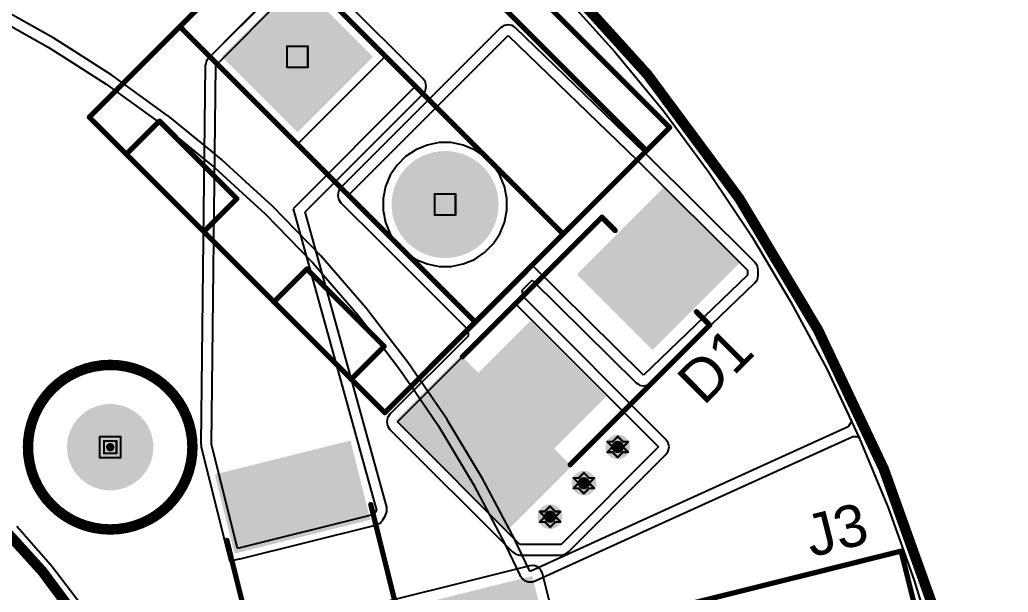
# Model space of a CAD drawing. Header units: inches. Extents: x -38 to 391, y -38 to 85.
# Drawn here: x 14.18 to 38.23, y 11.59 to 25.5 of the extents above; entities that cross this region are included whole.
import ezdxf

# ---------------------------------------------------------------- set-up
doc = ezdxf.new("R2010")
doc.units = ezdxf.units.IN
for name, color, linetype in [('Board Outline', 216, 'Continuous'), ('Bottom Layer', 5, 'Continuous'), ('Bottom Solder', 6, 'Continuous'), ('Dimension', 6, 'Continuous'), ('Drill Drawing', 1, 'Continuous'), ('Multi-Layer', 9, 'Continuous'), ('Pad Holes', 156, 'Continuous'), ('Top Layer', 1, 'Continuous'), ('Top Overlay', 2, 'Continuous'), ('Top Paste', 8, 'Continuous'), ('Top Solder', 216, 'Continuous'), ('Via Holes', 16, 'Continuous')]:
    doc.layers.add(name, color=color, linetype=linetype)
doc.styles.add('Arial', font='', dxfattribs={"height": 0.2})
doc.styles.get('Arial').set_extended_font_data('Arial')

msp = doc.modelspace()

# ---------------------------------------------------------------- hatches: boundary and pattern name
at = {"layer": 'Bottom Layer'}
msp.add_hatch(color=5, dxfattribs=at).paths.add_polyline_path([(20.937, 26.373), (22.705, 24.605), (20.937, 22.837), (19.169, 24.605)])
h = msp.add_hatch(color=5, dxfattribs=at)
edge = h.paths.add_edge_path()
edge.add_arc((24.529, 21.013), 1.25, 0, 360)
h = msp.add_hatch(color=5, dxfattribs=at)
edge = h.paths.add_edge_path()
edge.add_arc((28.729, 15.119), 0.3, 0, 360)
h = msp.add_hatch(color=5, dxfattribs=at)
edge = h.paths.add_edge_path()
edge.add_arc((27.905, 14.239), 0.3, 0, 360)
h = msp.add_hatch(color=5, dxfattribs=at)
edge = h.paths.add_edge_path()
edge.add_arc((27.082, 13.423), 0.3, 0, 360)
at = {"layer": 'Bottom Solder'}
msp.add_hatch(color=6, dxfattribs=at).paths.add_polyline_path([(20.937, 26.445), (22.777, 24.605), (20.937, 22.766), (19.097, 24.605)])
h = msp.add_hatch(color=6, dxfattribs=at)
edge = h.paths.add_edge_path()
edge.add_arc((24.529, 21.013), 1.301, 0, 360)
h = msp.add_hatch(color=6, dxfattribs=at)
edge = h.paths.add_edge_path()
edge.add_arc((16.383, 15.113), 0.102, 0, 360)
at = {"layer": 'Multi-Layer'}
msp.add_hatch(color=9, dxfattribs=at).paths.add_polyline_path([(20.937, 26.373), (22.705, 24.605), (20.937, 22.837), (19.169, 24.605)])
h = msp.add_hatch(color=9, dxfattribs=at)
edge = h.paths.add_edge_path()
edge.add_arc((24.529, 21.013), 1.25, 0, 360)
at = {"layer": 'Pad Holes'}
h = msp.add_hatch(color=7, dxfattribs=at)
edge = h.paths.add_edge_path()
edge.add_arc((20.937, 24.605), 0.7, 0, 360)
h = msp.add_hatch(color=7, dxfattribs=at)
edge = h.paths.add_edge_path()
edge.add_arc((24.529, 21.013), 0.7, 0, 360)
h = msp.add_hatch(color=7, dxfattribs=at)
edge = h.paths.add_edge_path()
edge.add_arc((16.383, 15.113), 1.05, 0, 360)
at = {"layer": 'Top Layer'}
for points in [[(20.937, 26.373), (22.705, 24.605), (20.937, 22.837), (19.169, 24.605)], [(29.86, 21.296), (31.557, 19.599), (29.577, 17.619), (27.88, 19.316)], [(26.607, 18.043), (28.305, 16.346), (26.325, 14.366), (24.628, 16.063)], [(19.48, 12.649), (19.049, 14.376), (22.154, 15.151), (22.585, 13.423)], [(26.649, 11.98), (20.045, 10.333), (20.673, 7.814), (27.277, 9.461)]]:
    msp.add_hatch(color=1, dxfattribs=at).paths.add_polyline_path(points)
h = msp.add_hatch(color=1, dxfattribs=at)
edge = h.paths.add_edge_path()
edge.add_arc((24.529, 21.013), 1.25, 0, 360)
h = msp.add_hatch(color=1, dxfattribs=at)
edge = h.paths.add_edge_path()
edge.add_arc((28.729, 15.119), 0.3, 0, 360)
h = msp.add_hatch(color=1, dxfattribs=at)
edge = h.paths.add_edge_path()
edge.add_arc((27.905, 14.239), 0.3, 0, 360)
h = msp.add_hatch(color=1, dxfattribs=at)
edge = h.paths.add_edge_path()
edge.add_arc((27.082, 13.423), 0.3, 0, 360)
at = {"layer": 'Top Overlay'}
for points in [[(24.913, 17.346), (23.333, 15.765), (23.8, 15.298), (25.38, 16.879)], [(24.285, 16.358), (23.513, 15.586), (25.632, 13.467), (26.404, 14.239)], [(27.14, 15.119), (25.56, 13.538), (26.027, 13.071), (27.607, 14.652)]]:
    msp.add_hatch(color=2, dxfattribs=at).paths.add_polyline_path(points)
at = {"layer": 'Top Paste'}
for points in [[(29.86, 21.296), (31.557, 19.599), (29.577, 17.619), (27.88, 19.316)], [(26.607, 18.043), (28.305, 16.346), (26.325, 14.366), (24.628, 16.063)], [(19.48, 12.649), (19.049, 14.376), (22.154, 15.151), (22.585, 13.423)]]:
    msp.add_hatch(color=8, dxfattribs=at).paths.add_polyline_path(points)
at = {"layer": 'Top Solder'}
for points in [[(20.937, 26.445), (22.777, 24.605), (20.937, 22.766), (19.097, 24.605)], [(29.86, 21.439), (31.701, 19.599), (29.577, 17.475), (27.737, 19.316)], [(26.607, 18.187), (28.448, 16.346), (26.325, 14.222), (24.484, 16.063)], [(19.406, 12.526), (18.926, 14.45), (22.228, 15.274), (22.708, 13.349)]]:
    msp.add_hatch(color=216, dxfattribs=at).paths.add_polyline_path(points)
h = msp.add_hatch(color=216, dxfattribs=at)
edge = h.paths.add_edge_path()
edge.add_arc((24.529, 21.013), 1.301, 0, 360)
h = msp.add_hatch(color=216, dxfattribs=at)
edge = h.paths.add_edge_path()
edge.add_arc((16.383, 15.113), 0.102, 0, 360)
at = {"layer": 'Via Holes'}
h = msp.add_hatch(color=7, dxfattribs=at)
edge = h.paths.add_edge_path()
edge.add_arc((28.729, 15.119), 0.15, 0, 360)
h = msp.add_hatch(color=7, dxfattribs=at)
edge = h.paths.add_edge_path()
edge.add_arc((27.905, 14.239), 0.15, 0, 360)
h = msp.add_hatch(color=7, dxfattribs=at)
edge = h.paths.add_edge_path()
edge.add_arc((27.082, 13.423), 0.15, 0, 360)

# ---------------------------------------------------------------- linework, layer by layer
at = {"layer": 'Board Outline'}
for points in [[(38.101, 0, 0.254, 0.254, 1), (-38.099, 0, 0.254, 0.254, 1)], [(19.061, 0, 0.254, 0.254, 1), (-19.061, 0, 0.254, 0.254, 1)]]:
    msp.add_lwpolyline(points, format="xyseb", close=True, dxfattribs=at)
at = {"layer": 'Bottom Layer'}
for p, q in [((20.937, 26.732), (18.81, 24.605)), ((23.064, 24.605), (20.937, 26.732)), ((27.415, 26.101), (28.662, 24.724)), ((15.009, 25.059), (13.543, 25.881)), ((13.423, 25.651), (14.876, 24.836)), ((15.41, 24.803), (15.009, 25.059)), ((14.876, 24.836), (15.271, 24.585)), ((16.426, 24.154), (15.41, 24.803)), ((15.271, 24.585), (15.271, 24.585)), ((15.271, 24.585), (16.281, 23.939)), ((18.81, 24.605), (20.937, 22.478)), ((20.937, 22.478), (23.064, 24.605)), ((28.662, 24.724), (29.841, 23.288)), ((17.783, 23.173), (16.426, 24.154)), ((16.281, 23.939), (17.631, 22.963)), ((17.789, 23.169), (17.783, 23.173)), ((17.783, 23.173), (17.783, 23.173)), ((18.835, 22.316), (17.789, 23.169)), ((29.841, 23.288), (30.948, 21.796)), ((17.631, 22.963), (18.672, 22.115)), ((24.09, 22.459), (23.817, 22.346)), ((24.381, 22.517), (24.09, 22.459)), ((24.677, 22.517), (24.381, 22.517)), ((24.968, 22.459), (24.677, 22.517)), ((25.241, 22.346), (24.968, 22.459)), ((19.092, 22.107), (18.835, 22.316)), ((23.57, 22.181), (23.361, 21.972)), ((23.817, 22.346), (23.57, 22.181)), ((25.488, 22.181), (25.241, 22.346)), ((25.697, 21.972), (25.488, 22.181)), ((18.672, 22.115), (18.923, 21.911)), ((18.923, 21.911), (19.604, 21.287)), ((19.098, 22.102), (19.092, 22.107)), ((19.779, 21.478), (19.098, 22.102)), ((19.098, 22.102), (19.098, 22.102)), ((23.361, 21.972), (23.196, 21.726)), ((25.862, 21.726), (25.697, 21.972)), ((23.196, 21.726), (23.083, 21.452)), ((25.975, 21.452), (25.862, 21.726)), ((30.948, 21.796), (31.98, 20.251)), ((20.332, 20.972), (19.779, 21.478)), ((23.083, 21.452), (23.025, 21.161)), ((26.033, 21.161), (25.975, 21.452)), ((19.604, 21.287), (20.152, 20.786)), ((23.025, 21.161), (23.025, 20.865)), ((26.033, 20.865), (26.033, 21.161)), ((20.907, 20.381), (20.332, 20.972)), ((20.152, 20.786), (20.722, 20.201)), ((23.025, 20.865), (23.083, 20.574)), ((25.975, 20.574), (26.033, 20.865)), ((23.083, 20.574), (23.196, 20.301)), ((25.862, 20.301), (25.975, 20.574)), ((20.722, 20.201), (21.315, 19.592)), ((21.505, 19.767), (20.907, 20.381)), ((23.196, 20.301), (23.361, 20.054)), ((25.697, 20.054), (25.862, 20.301)), ((31.98, 20.251), (32.935, 18.657)), ((23.361, 20.054), (23.57, 19.845)), ((25.488, 19.845), (25.697, 20.054)), ((22.602, 18.503), (21.505, 19.767)), ((23.57, 19.845), (23.817, 19.68)), ((25.241, 19.68), (25.488, 19.845)), ((21.315, 19.592), (22.407, 18.333)), ((23.817, 19.68), (24.09, 19.567)), ((24.09, 19.567), (24.381, 19.509)), ((24.381, 19.509), (24.677, 19.509)), ((24.677, 19.509), (24.968, 19.567)), ((24.968, 19.567), (25.241, 19.68)), ((32.935, 18.657), (33.811, 17.019)), ((22.407, 18.333), (22.885, 17.713)), ((22.607, 18.497), (22.602, 18.503)), ((22.602, 18.503), (22.602, 18.503)), ((23.09, 17.871), (22.607, 18.497)), ((23.634, 17.166), (23.09, 17.871)), ((22.885, 17.713), (22.885, 17.713)), ((22.885, 17.713), (23.424, 17.014)), ((16.186, 17.113), (15.8, 17.036)), ((16.58, 17.113), (16.186, 17.113)), ((16.966, 17.036), (16.58, 17.113)), ((24.024, 16.594), (23.634, 17.166)), ((15.436, 16.885), (15.108, 16.667)), ((15.8, 17.036), (15.436, 16.885)), ((17.33, 16.885), (16.966, 17.036)), ((17.658, 16.667), (17.33, 16.885)), ((23.424, 17.014), (23.811, 16.448)), ((33.811, 17.019), (34.414, 15.743)), ((15.108, 16.667), (14.829, 16.388)), ((17.937, 16.388), (17.658, 16.667)), ((24.578, 15.784), (24.024, 16.594)), ((14.829, 16.388), (14.611, 16.06)), ((18.155, 16.06), (17.937, 16.388)), ((23.811, 16.448), (24.364, 15.638)), ((14.611, 16.06), (14.46, 15.696)), ((18.306, 15.696), (18.155, 16.06)), ((14.46, 15.696), (14.383, 15.31)), ((18.383, 15.31), (18.306, 15.696)), ((24.364, 15.638), (25.224, 14.21)), ((24.582, 15.778), (24.578, 15.784)), ((24.578, 15.784), (24.578, 15.784)), ((25.449, 14.337), (24.582, 15.778)), ((34.414, 15.741), (34.337, 15.608)), ((34.414, 15.743), (34.414, 15.741)), ((34.337, 15.608), (29.514, 13.417)), ((14.383, 15.31), (14.383, 14.916)), ((18.383, 14.916), (18.383, 15.31)), ((29.621, 13.181), (34.445, 15.372)), ((34.445, 15.372), (34.448, 15.375)), ((34.448, 15.375), (34.529, 15.37)), ((34.529, 15.37), (34.582, 15.353)), ((34.582, 15.353), (34.605, 15.339)), ((34.605, 15.339), (35.316, 13.623)), ((14.383, 14.916), (14.46, 14.53)), ((18.306, 14.53), (18.383, 14.916)), ((14.46, 14.53), (14.611, 14.166)), ((18.155, 14.166), (18.306, 14.53)), ((25.224, 14.21), (26, 12.734)), ((26.232, 12.849), (25.449, 14.337)), ((14.611, 14.166), (14.829, 13.838)), ((17.937, 13.838), (18.155, 14.166)), ((14.829, 13.838), (15.108, 13.559)), ((17.658, 13.559), (17.937, 13.838)), ((15.108, 13.559), (15.436, 13.341)), ((17.33, 13.341), (17.658, 13.559)), ((35.316, 13.623), (35.942, 11.874)), ((15.436, 13.341), (15.8, 13.19)), ((16.966, 13.19), (17.33, 13.341)), ((29.514, 13.417), (26.614, 12.1)), ((14.933, 12.249), (14.11, 13.188)), ((15.8, 13.19), (16.186, 13.113)), ((16.186, 13.113), (16.58, 13.113)), ((16.58, 13.113), (16.966, 13.19)), ((26.721, 11.864), (29.621, 13.181)), ((26.234, 12.844), (26.232, 12.849)), ((26.58, 12.112), (26.234, 12.844)), ((26.234, 12.844), (26.234, 12.844)), ((26, 12.734), (26.346, 12.002)), ((14.937, 12.242), (14.933, 12.249)), ((14.944, 12.236), (14.937, 12.242)), ((15.703, 11.246), (14.944, 12.236)), ((26.593, 12.095), (26.58, 12.112)), ((26.614, 12.1), (26.593, 12.095)), ((26.346, 12.002), (26.361, 11.981)), ((26.361, 11.981), (26.372, 11.958)), ((26.372, 11.958), (26.385, 11.941)), ((26.385, 11.941), (26.404, 11.923)), ((26.404, 11.923), (26.406, 11.92)), ((26.406, 11.92), (26.409, 11.918)), ((26.409, 11.918), (26.421, 11.908)), ((26.421, 11.908), (26.457, 11.874)), ((26.457, 11.874), (26.458, 11.874)), ((26.458, 11.874), (26.46, 11.873)), ((26.46, 11.873), (26.506, 11.856)), ((26.506, 11.856), (26.551, 11.839)), ((26.551, 11.839), (26.553, 11.839)), ((26.553, 11.839), (26.555, 11.839)), ((26.555, 11.839), (26.604, 11.841)), ((26.604, 11.841), (26.619, 11.841)), ((26.619, 11.841), (26.623, 11.841)), ((26.623, 11.841), (26.627, 11.842)), ((26.627, 11.842), (26.652, 11.843)), ((26.652, 11.843), (26.674, 11.848)), ((26.674, 11.848), (26.697, 11.858)), ((26.697, 11.858), (26.721, 11.864)), ((35.942, 11.874), (36.481, 10.096))]:
    msp.add_line(p, q, dxfattribs=at)
at = {"layer": 'Dimension'}
for points in [[(18.383, 15.113, 0.254, 0.254, 1), (14.383, 15.113, 0.254, 0.254, 1)], [(14.319, 15.113, 0.127, 0.127, 1), (14.446, 15.113, 0.127, 0.127, 1)], [(18.32, 15.113, 0.127, 0.127, 1), (18.447, 15.113, 0.127, 0.127, 1)]]:
    msp.add_lwpolyline(points, format="xyseb", close=True, dxfattribs=at)
at = {"layer": 'Drill Drawing'}
for points in [[(20.683, 24.859, 0.0508, 0.0508, 0), (21.191, 24.859, 0.0508, 0.0508, 0)], [(20.683, 24.351, 0.0508, 0.0508, 0), (20.683, 24.859, 0.0508, 0.0508, 0)], [(21.191, 24.351, 0.0508, 0.0508, 0), (21.191, 24.859, 0.0508, 0.0508, 0)], [(20.683, 24.351, 0.0508, 0.0508, 0), (21.191, 24.351, 0.0508, 0.0508, 0)], [(24.275, 21.267, 0.0508, 0.0508, 0), (24.783, 21.267, 0.0508, 0.0508, 0)], [(24.275, 20.759, 0.0508, 0.0508, 0), (24.275, 21.267, 0.0508, 0.0508, 0)], [(24.783, 20.759, 0.0508, 0.0508, 0), (24.783, 21.267, 0.0508, 0.0508, 0)], [(24.275, 20.759, 0.0508, 0.0508, 0), (24.783, 20.759, 0.0508, 0.0508, 0)], [(16.129, 15.367, 0.0508, 0.0508, 0), (16.637, 15.367, 0.0508, 0.0508, 0)], [(16.129, 14.859, 0.0508, 0.0508, 0), (16.129, 15.367, 0.0508, 0.0508, 0)], [(16.637, 14.859, 0.0508, 0.0508, 0), (16.637, 15.367, 0.0508, 0.0508, 0)], [(28.602, 15.246, 0.0508, 0.0508, 0), (28.729, 15.373, 0.0508, 0.0508, 0)], [(28.729, 15.373, 0.0508, 0.0508, 0), (28.856, 15.246, 0.0508, 0.0508, 0)], [(16.231, 15.265, 0.0508, 0.0508, 0), (16.535, 15.265, 0.0508, 0.0508, 0)], [(16.231, 14.961, 0.0508, 0.0508, 0), (16.231, 15.265, 0.0508, 0.0508, 0)], [(16.535, 14.961, 0.0508, 0.0508, 0), (16.535, 15.265, 0.0508, 0.0508, 0)], [(28.475, 15.246, 0.0508, 0.0508, 0), (28.602, 15.119, 0.0508, 0.0508, 0)], [(28.475, 15.246, 0.0508, 0.0508, 0), (28.602, 15.246, 0.0508, 0.0508, 0)], [(28.856, 15.246, 0.0508, 0.0508, 0), (28.983, 15.246, 0.0508, 0.0508, 0)], [(28.856, 15.119, 0.0508, 0.0508, 0), (28.983, 15.246, 0.0508, 0.0508, 0)], [(16.231, 14.961, 0.0508, 0.0508, 0), (16.535, 14.961, 0.0508, 0.0508, 0)], [(28.475, 14.992, 0.0508, 0.0508, 0), (28.602, 15.119, 0.0508, 0.0508, 0)], [(28.475, 14.992, 0.0508, 0.0508, 0), (28.602, 14.992, 0.0508, 0.0508, 0)], [(28.602, 14.992, 0.0508, 0.0508, 0), (28.729, 14.865, 0.0508, 0.0508, 0)], [(28.729, 14.865, 0.0508, 0.0508, 0), (28.856, 14.992, 0.0508, 0.0508, 0)], [(28.856, 15.119, 0.0508, 0.0508, 0), (28.983, 14.992, 0.0508, 0.0508, 0)], [(28.856, 14.992, 0.0508, 0.0508, 0), (28.983, 14.992, 0.0508, 0.0508, 0)], [(16.129, 14.859, 0.0508, 0.0508, 0), (16.637, 14.859, 0.0508, 0.0508, 0)], [(27.778, 14.366, 0.0508, 0.0508, 0), (27.905, 14.493, 0.0508, 0.0508, 0)], [(27.905, 14.493, 0.0508, 0.0508, 0), (28.032, 14.366, 0.0508, 0.0508, 0)], [(27.651, 14.366, 0.0508, 0.0508, 0), (27.778, 14.239, 0.0508, 0.0508, 0)], [(27.651, 14.366, 0.0508, 0.0508, 0), (27.778, 14.366, 0.0508, 0.0508, 0)], [(27.651, 14.112, 0.0508, 0.0508, 0), (27.778, 14.239, 0.0508, 0.0508, 0)], [(28.032, 14.366, 0.0508, 0.0508, 0), (28.159, 14.366, 0.0508, 0.0508, 0)], [(28.032, 14.239, 0.0508, 0.0508, 0), (28.159, 14.366, 0.0508, 0.0508, 0)], [(28.032, 14.239, 0.0508, 0.0508, 0), (28.159, 14.112, 0.0508, 0.0508, 0)], [(27.651, 14.112, 0.0508, 0.0508, 0), (27.778, 14.112, 0.0508, 0.0508, 0)], [(27.778, 14.112, 0.0508, 0.0508, 0), (27.905, 13.985, 0.0508, 0.0508, 0)], [(27.905, 13.985, 0.0508, 0.0508, 0), (28.032, 14.112, 0.0508, 0.0508, 0)], [(28.032, 14.112, 0.0508, 0.0508, 0), (28.159, 14.112, 0.0508, 0.0508, 0)], [(26.828, 13.55, 0.0508, 0.0508, 0), (26.955, 13.423, 0.0508, 0.0508, 0)], [(26.828, 13.55, 0.0508, 0.0508, 0), (26.955, 13.55, 0.0508, 0.0508, 0)], [(26.955, 13.55, 0.0508, 0.0508, 0), (27.082, 13.677, 0.0508, 0.0508, 0)], [(27.082, 13.677, 0.0508, 0.0508, 0), (27.209, 13.55, 0.0508, 0.0508, 0)], [(27.209, 13.55, 0.0508, 0.0508, 0), (27.336, 13.55, 0.0508, 0.0508, 0)], [(27.209, 13.423, 0.0508, 0.0508, 0), (27.336, 13.55, 0.0508, 0.0508, 0)], [(26.828, 13.296, 0.0508, 0.0508, 0), (26.955, 13.423, 0.0508, 0.0508, 0)], [(26.828, 13.296, 0.0508, 0.0508, 0), (26.955, 13.296, 0.0508, 0.0508, 0)], [(26.955, 13.296, 0.0508, 0.0508, 0), (27.082, 13.169, 0.0508, 0.0508, 0)], [(27.082, 13.169, 0.0508, 0.0508, 0), (27.209, 13.296, 0.0508, 0.0508, 0)], [(27.209, 13.423, 0.0508, 0.0508, 0), (27.336, 13.296, 0.0508, 0.0508, 0)], [(27.209, 13.296, 0.0508, 0.0508, 0), (27.336, 13.296, 0.0508, 0.0508, 0)]]:
    msp.add_lwpolyline(points, format="xyseb", dxfattribs=at)
for points in [[(20.67, 24.859, 0.0254, 0.0254, 1), (20.696, 24.859, 0.0254, 0.0254, 1)], [(20.67, 24.859, 0.0254, 0.0254, 1), (20.696, 24.859, 0.0254, 0.0254, 1)], [(21.178, 24.859, 0.0254, 0.0254, 1), (21.204, 24.859, 0.0254, 0.0254, 1)], [(21.178, 24.859, 0.0254, 0.0254, 1), (21.204, 24.859, 0.0254, 0.0254, 1)], [(20.67, 24.351, 0.0254, 0.0254, 1), (20.696, 24.351, 0.0254, 0.0254, 1)], [(20.67, 24.351, 0.0254, 0.0254, 1), (20.696, 24.351, 0.0254, 0.0254, 1)], [(21.178, 24.351, 0.0254, 0.0254, 1), (21.204, 24.351, 0.0254, 0.0254, 1)], [(21.178, 24.351, 0.0254, 0.0254, 1), (21.204, 24.351, 0.0254, 0.0254, 1)], [(24.262, 21.267, 0.0254, 0.0254, 1), (24.288, 21.267, 0.0254, 0.0254, 1)], [(24.262, 21.267, 0.0254, 0.0254, 1), (24.288, 21.267, 0.0254, 0.0254, 1)], [(24.77, 21.267, 0.0254, 0.0254, 1), (24.796, 21.267, 0.0254, 0.0254, 1)], [(24.77, 21.267, 0.0254, 0.0254, 1), (24.796, 21.267, 0.0254, 0.0254, 1)], [(24.262, 20.759, 0.0254, 0.0254, 1), (24.288, 20.759, 0.0254, 0.0254, 1)], [(24.262, 20.759, 0.0254, 0.0254, 1), (24.288, 20.759, 0.0254, 0.0254, 1)], [(24.77, 20.759, 0.0254, 0.0254, 1), (24.796, 20.759, 0.0254, 0.0254, 1)], [(24.77, 20.759, 0.0254, 0.0254, 1), (24.796, 20.759, 0.0254, 0.0254, 1)], [(16.116, 15.367, 0.0254, 0.0254, 1), (16.142, 15.367, 0.0254, 0.0254, 1)], [(16.116, 15.367, 0.0254, 0.0254, 1), (16.142, 15.367, 0.0254, 0.0254, 1)], [(16.624, 15.367, 0.0254, 0.0254, 1), (16.65, 15.367, 0.0254, 0.0254, 1)], [(16.624, 15.367, 0.0254, 0.0254, 1), (16.65, 15.367, 0.0254, 0.0254, 1)], [(28.716, 15.373, 0.0254, 0.0254, 1), (28.741, 15.373, 0.0254, 0.0254, 1)], [(28.716, 15.373, 0.0254, 0.0254, 1), (28.741, 15.373, 0.0254, 0.0254, 1)], [(16.218, 15.265, 0.0254, 0.0254, 1), (16.243, 15.265, 0.0254, 0.0254, 1)], [(16.218, 15.265, 0.0254, 0.0254, 1), (16.243, 15.265, 0.0254, 0.0254, 1)], [(16.523, 15.265, 0.0254, 0.0254, 1), (16.548, 15.265, 0.0254, 0.0254, 1)], [(16.523, 15.265, 0.0254, 0.0254, 1), (16.548, 15.265, 0.0254, 0.0254, 1)], [(28.462, 15.246, 0.0254, 0.0254, 1), (28.487, 15.246, 0.0254, 0.0254, 1)], [(28.462, 15.246, 0.0254, 0.0254, 1), (28.487, 15.246, 0.0254, 0.0254, 1)], [(28.589, 15.246, 0.0254, 0.0254, 1), (28.614, 15.246, 0.0254, 0.0254, 1)], [(28.589, 15.246, 0.0254, 0.0254, 1), (28.614, 15.246, 0.0254, 0.0254, 1)], [(28.843, 15.246, 0.0254, 0.0254, 1), (28.868, 15.246, 0.0254, 0.0254, 1)], [(28.843, 15.246, 0.0254, 0.0254, 1), (28.868, 15.246, 0.0254, 0.0254, 1)], [(28.97, 15.246, 0.0254, 0.0254, 1), (28.995, 15.246, 0.0254, 0.0254, 1)], [(28.97, 15.246, 0.0254, 0.0254, 1), (28.995, 15.246, 0.0254, 0.0254, 1)], [(16.218, 14.961, 0.0254, 0.0254, 1), (16.243, 14.961, 0.0254, 0.0254, 1)], [(16.218, 14.961, 0.0254, 0.0254, 1), (16.243, 14.961, 0.0254, 0.0254, 1)], [(16.523, 14.961, 0.0254, 0.0254, 1), (16.548, 14.961, 0.0254, 0.0254, 1)], [(16.523, 14.961, 0.0254, 0.0254, 1), (16.548, 14.961, 0.0254, 0.0254, 1)], [(28.462, 14.992, 0.0254, 0.0254, 1), (28.487, 14.992, 0.0254, 0.0254, 1)], [(28.462, 14.992, 0.0254, 0.0254, 1), (28.487, 14.992, 0.0254, 0.0254, 1)], [(28.589, 15.119, 0.0254, 0.0254, 1), (28.614, 15.119, 0.0254, 0.0254, 1)], [(28.589, 15.119, 0.0254, 0.0254, 1), (28.614, 15.119, 0.0254, 0.0254, 1)], [(28.589, 14.992, 0.0254, 0.0254, 1), (28.614, 14.992, 0.0254, 0.0254, 1)], [(28.589, 14.992, 0.0254, 0.0254, 1), (28.614, 14.992, 0.0254, 0.0254, 1)], [(28.843, 15.119, 0.0254, 0.0254, 1), (28.868, 15.119, 0.0254, 0.0254, 1)], [(28.843, 15.119, 0.0254, 0.0254, 1), (28.868, 15.119, 0.0254, 0.0254, 1)], [(28.843, 14.992, 0.0254, 0.0254, 1), (28.868, 14.992, 0.0254, 0.0254, 1)], [(28.843, 14.992, 0.0254, 0.0254, 1), (28.868, 14.992, 0.0254, 0.0254, 1)], [(28.97, 14.992, 0.0254, 0.0254, 1), (28.995, 14.992, 0.0254, 0.0254, 1)], [(28.97, 14.992, 0.0254, 0.0254, 1), (28.995, 14.992, 0.0254, 0.0254, 1)], [(16.116, 14.859, 0.0254, 0.0254, 1), (16.142, 14.859, 0.0254, 0.0254, 1)], [(16.116, 14.859, 0.0254, 0.0254, 1), (16.142, 14.859, 0.0254, 0.0254, 1)], [(16.624, 14.859, 0.0254, 0.0254, 1), (16.65, 14.859, 0.0254, 0.0254, 1)], [(16.624, 14.859, 0.0254, 0.0254, 1), (16.65, 14.859, 0.0254, 0.0254, 1)], [(28.716, 14.865, 0.0254, 0.0254, 1), (28.741, 14.865, 0.0254, 0.0254, 1)], [(28.716, 14.865, 0.0254, 0.0254, 1), (28.741, 14.865, 0.0254, 0.0254, 1)], [(27.893, 14.493, 0.0254, 0.0254, 1), (27.918, 14.493, 0.0254, 0.0254, 1)], [(27.893, 14.493, 0.0254, 0.0254, 1), (27.918, 14.493, 0.0254, 0.0254, 1)], [(27.639, 14.366, 0.0254, 0.0254, 1), (27.664, 14.366, 0.0254, 0.0254, 1)], [(27.639, 14.366, 0.0254, 0.0254, 1), (27.664, 14.366, 0.0254, 0.0254, 1)], [(27.766, 14.366, 0.0254, 0.0254, 1), (27.791, 14.366, 0.0254, 0.0254, 1)], [(27.766, 14.366, 0.0254, 0.0254, 1), (27.791, 14.366, 0.0254, 0.0254, 1)], [(27.766, 14.239, 0.0254, 0.0254, 1), (27.791, 14.239, 0.0254, 0.0254, 1)], [(27.766, 14.239, 0.0254, 0.0254, 1), (27.791, 14.239, 0.0254, 0.0254, 1)], [(28.02, 14.366, 0.0254, 0.0254, 1), (28.045, 14.366, 0.0254, 0.0254, 1)], [(28.02, 14.366, 0.0254, 0.0254, 1), (28.045, 14.366, 0.0254, 0.0254, 1)], [(28.02, 14.239, 0.0254, 0.0254, 1), (28.045, 14.239, 0.0254, 0.0254, 1)], [(28.02, 14.239, 0.0254, 0.0254, 1), (28.045, 14.239, 0.0254, 0.0254, 1)], [(28.147, 14.366, 0.0254, 0.0254, 1), (28.172, 14.366, 0.0254, 0.0254, 1)], [(28.147, 14.366, 0.0254, 0.0254, 1), (28.172, 14.366, 0.0254, 0.0254, 1)], [(27.639, 14.112, 0.0254, 0.0254, 1), (27.664, 14.112, 0.0254, 0.0254, 1)], [(27.639, 14.112, 0.0254, 0.0254, 1), (27.664, 14.112, 0.0254, 0.0254, 1)], [(27.766, 14.112, 0.0254, 0.0254, 1), (27.791, 14.112, 0.0254, 0.0254, 1)], [(27.766, 14.112, 0.0254, 0.0254, 1), (27.791, 14.112, 0.0254, 0.0254, 1)], [(27.893, 13.985, 0.0254, 0.0254, 1), (27.918, 13.985, 0.0254, 0.0254, 1)], [(27.893, 13.985, 0.0254, 0.0254, 1), (27.918, 13.985, 0.0254, 0.0254, 1)], [(28.02, 14.112, 0.0254, 0.0254, 1), (28.045, 14.112, 0.0254, 0.0254, 1)], [(28.02, 14.112, 0.0254, 0.0254, 1), (28.045, 14.112, 0.0254, 0.0254, 1)], [(28.147, 14.112, 0.0254, 0.0254, 1), (28.172, 14.112, 0.0254, 0.0254, 1)], [(28.147, 14.112, 0.0254, 0.0254, 1), (28.172, 14.112, 0.0254, 0.0254, 1)], [(26.815, 13.55, 0.0254, 0.0254, 1), (26.84, 13.55, 0.0254, 0.0254, 1)], [(26.815, 13.55, 0.0254, 0.0254, 1), (26.84, 13.55, 0.0254, 0.0254, 1)], [(26.942, 13.55, 0.0254, 0.0254, 1), (26.967, 13.55, 0.0254, 0.0254, 1)], [(26.942, 13.55, 0.0254, 0.0254, 1), (26.967, 13.55, 0.0254, 0.0254, 1)], [(27.069, 13.677, 0.0254, 0.0254, 1), (27.094, 13.677, 0.0254, 0.0254, 1)], [(27.069, 13.677, 0.0254, 0.0254, 1), (27.094, 13.677, 0.0254, 0.0254, 1)], [(27.196, 13.55, 0.0254, 0.0254, 1), (27.221, 13.55, 0.0254, 0.0254, 1)], [(27.196, 13.55, 0.0254, 0.0254, 1), (27.221, 13.55, 0.0254, 0.0254, 1)], [(27.323, 13.55, 0.0254, 0.0254, 1), (27.348, 13.55, 0.0254, 0.0254, 1)], [(27.323, 13.55, 0.0254, 0.0254, 1), (27.348, 13.55, 0.0254, 0.0254, 1)], [(26.815, 13.296, 0.0254, 0.0254, 1), (26.84, 13.296, 0.0254, 0.0254, 1)], [(26.815, 13.296, 0.0254, 0.0254, 1), (26.84, 13.296, 0.0254, 0.0254, 1)], [(26.942, 13.423, 0.0254, 0.0254, 1), (26.967, 13.423, 0.0254, 0.0254, 1)], [(26.942, 13.423, 0.0254, 0.0254, 1), (26.967, 13.423, 0.0254, 0.0254, 1)], [(26.942, 13.296, 0.0254, 0.0254, 1), (26.967, 13.296, 0.0254, 0.0254, 1)], [(26.942, 13.296, 0.0254, 0.0254, 1), (26.967, 13.296, 0.0254, 0.0254, 1)], [(27.196, 13.423, 0.0254, 0.0254, 1), (27.221, 13.423, 0.0254, 0.0254, 1)], [(27.196, 13.423, 0.0254, 0.0254, 1), (27.221, 13.423, 0.0254, 0.0254, 1)], [(27.196, 13.296, 0.0254, 0.0254, 1), (27.221, 13.296, 0.0254, 0.0254, 1)], [(27.196, 13.296, 0.0254, 0.0254, 1), (27.221, 13.296, 0.0254, 0.0254, 1)], [(27.323, 13.296, 0.0254, 0.0254, 1), (27.348, 13.296, 0.0254, 0.0254, 1)], [(27.323, 13.296, 0.0254, 0.0254, 1), (27.348, 13.296, 0.0254, 0.0254, 1)], [(27.069, 13.169, 0.0254, 0.0254, 1), (27.094, 13.169, 0.0254, 0.0254, 1)], [(27.069, 13.169, 0.0254, 0.0254, 1), (27.094, 13.169, 0.0254, 0.0254, 1)]]:
    msp.add_lwpolyline(points, format="xyseb", close=True, dxfattribs=at)
at = {"layer": 'Multi-Layer'}
for p, q in [((16.186, 17.113), (15.8, 17.036)), ((16.383, 17.113), (16.186, 17.113)), ((16.58, 17.113), (16.383, 17.113)), ((16.966, 17.036), (16.58, 17.113)), ((15.436, 16.885), (15.108, 16.667)), ((15.8, 17.036), (15.436, 16.885)), ((17.33, 16.885), (16.966, 17.036)), ((17.658, 16.667), (17.33, 16.885)), ((15.108, 16.667), (14.829, 16.388)), ((17.937, 16.388), (17.658, 16.667)), ((14.829, 16.388), (14.611, 16.06)), ((18.155, 16.06), (17.937, 16.388)), ((14.611, 16.06), (14.46, 15.696)), ((18.306, 15.696), (18.155, 16.06)), ((14.46, 15.696), (14.383, 15.31)), ((18.383, 15.31), (18.306, 15.696)), ((14.383, 15.31), (14.383, 15.113)), ((18.383, 15.113), (18.383, 15.31)), ((14.383, 15.113), (14.383, 15.113)), ((14.383, 15.113), (14.383, 14.916)), ((14.383, 14.916), (14.46, 14.53)), ((18.306, 14.53), (18.383, 14.916)), ((18.383, 14.916), (18.383, 15.113)), ((14.46, 14.53), (14.611, 14.166)), ((18.155, 14.166), (18.306, 14.53)), ((14.611, 14.166), (14.829, 13.838)), ((17.937, 13.838), (18.155, 14.166)), ((14.829, 13.838), (15.108, 13.559)), ((17.658, 13.559), (17.937, 13.838)), ((15.108, 13.559), (15.436, 13.341)), ((17.33, 13.341), (17.658, 13.559)), ((15.436, 13.341), (15.8, 13.19)), ((16.966, 13.19), (17.33, 13.341)), ((14.738, 12.079), (13.915, 13.017)), ((15.8, 13.19), (16.186, 13.113)), ((16.186, 13.113), (16.383, 13.113)), ((16.383, 13.113), (16.58, 13.113)), ((16.58, 13.113), (16.966, 13.19)), ((15.498, 11.089), (14.738, 12.079))]:
    msp.add_line(p, q, dxfattribs=at)
at = {"layer": 'Top Layer'}
for p, q in [((20.873, 26.695), (18.771, 24.571)), ((23.994, 24.07), (21.367, 26.696)), ((18.955, 24.389), (21.057, 26.513)), ((21.184, 26.513), (23.811, 23.887)), ((27.415, 26.101), (28.662, 24.724)), ((25.879, 25.308), (21.994, 21.423)), ((25.919, 25.334), (25.879, 25.308)), ((25.959, 25.362), (25.919, 25.334)), ((25.961, 25.362), (25.959, 25.362)), ((25.963, 25.364), (25.961, 25.362)), ((26.011, 25.373), (25.963, 25.364)), ((26.058, 25.383), (26.011, 25.373)), ((26.06, 25.383), (26.058, 25.383)), ((26.062, 25.383), (26.06, 25.383)), ((26.11, 25.374), (26.062, 25.383)), ((26.157, 25.365), (26.11, 25.374)), ((26.159, 25.364), (26.157, 25.365)), ((26.161, 25.364), (26.159, 25.364)), ((26.202, 25.337), (26.161, 25.364)), ((26.242, 25.311), (26.202, 25.337)), ((29.38, 22.278), (26.242, 25.311)), ((22.177, 21.239), (26.062, 25.124)), ((26.062, 25.124), (29.2, 22.092)), ((18.744, 24.53), (18.717, 24.491)), ((18.771, 24.571), (18.744, 24.53)), ((28.662, 24.724), (29.841, 23.288)), ((18.696, 24.392), (18.588, 15.191)), ((18.706, 24.439), (18.696, 24.392)), ((18.715, 24.487), (18.706, 24.439)), ((18.716, 24.488), (18.715, 24.487)), ((18.717, 24.491), (18.716, 24.488)), ((18.847, 15.188), (18.955, 24.389)), ((24.05, 23.986), (23.994, 24.07)), ((23.811, 23.887), (20.836, 20.912)), ((24.07, 23.887), (24.05, 23.986)), ((24.05, 23.788), (24.07, 23.887)), ((21.126, 20.836), (23.994, 23.704)), ((23.994, 23.704), (24.05, 23.788)), ((29.841, 23.288), (30.948, 21.796)), ((29.381, 22.277), (29.38, 22.278)), ((29.383, 22.276), (29.381, 22.277)), ((32.071, 19.603), (29.383, 22.276)), ((29.2, 22.092), (31.889, 19.419)), ((30.948, 21.796), (31.98, 20.251)), ((21.994, 21.423), (21.938, 21.339)), ((21.938, 21.339), (21.918, 21.239)), ((21.918, 21.239), (21.938, 21.14)), ((23.122, 20.295), (22.177, 21.239)), ((21.938, 21.14), (21.994, 21.056)), ((21.994, 21.056), (22.939, 20.112)), ((20.836, 20.912), (22.858, 13.585)), ((23.108, 13.654), (21.126, 20.836)), ((25.262, 18.154), (23.122, 20.295)), ((31.98, 20.251), (32.935, 18.657)), ((22.939, 20.112), (25.079, 17.971)), ((26.649, 19.541), (25.262, 18.154)), ((29.358, 16.864), (26.649, 19.541)), ((32.072, 19.601), (32.071, 19.603)), ((32.073, 19.6), (32.072, 19.601)), ((32.1, 19.559), (32.073, 19.6)), ((32.128, 19.519), (32.1, 19.559)), ((32.128, 19.517), (32.128, 19.519)), ((32.129, 19.516), (32.128, 19.517)), ((32.138, 19.468), (32.129, 19.516)), ((31.888, 19.292), (29.358, 16.864)), ((31.889, 19.419), (31.888, 19.292)), ((32.126, 19.191), (32.136, 19.239)), ((32.136, 19.239), (32.147, 19.287)), ((32.148, 19.42), (32.138, 19.468)), ((32.146, 19.288), (32.147, 19.29)), ((32.147, 19.287), (32.146, 19.288)), ((32.147, 19.418), (32.148, 19.42)), ((32.148, 19.417), (32.147, 19.418)), ((32.147, 19.29), (32.148, 19.417)), ((26.414, 18.94), (26.65, 19.175)), ((26.65, 19.175), (29.176, 16.68)), ((29.537, 16.677), (32.067, 19.105)), ((32.067, 19.105), (32.068, 19.106)), ((32.068, 19.106), (32.069, 19.107)), ((32.069, 19.107), (32.097, 19.148)), ((32.097, 19.148), (32.125, 19.188)), ((32.125, 19.189), (32.126, 19.191)), ((32.125, 19.188), (32.125, 19.189)), ((26.421, 18.786), (26.414, 18.94)), ((26.429, 18.775), (26.421, 18.786)), ((29.902, 15.302), (26.429, 18.775)), ((23.369, 15.73), (26.238, 18.599)), ((26.238, 18.599), (29.719, 15.119)), ((32.935, 18.657), (33.811, 17.019)), ((25.087, 17.814), (23.186, 15.913)), ((25.079, 17.971), (25.087, 17.814)), ((16.186, 17.113), (15.8, 17.036)), ((16.58, 17.113), (16.186, 17.113)), ((16.966, 17.036), (16.58, 17.113)), ((15.436, 16.885), (15.108, 16.667)), ((15.8, 17.036), (15.436, 16.885)), ((17.33, 16.885), (16.966, 17.036)), ((17.658, 16.667), (17.33, 16.885)), ((33.811, 17.019), (34.605, 15.339)), ((15.108, 16.667), (14.829, 16.388)), ((17.937, 16.388), (17.658, 16.667)), ((29.176, 16.68), (29.215, 16.654)), ((29.215, 16.654), (29.254, 16.627)), ((29.254, 16.627), (29.258, 16.626)), ((29.258, 16.626), (29.26, 16.624)), ((29.26, 16.624), (29.307, 16.615)), ((29.307, 16.615), (29.353, 16.605)), ((29.353, 16.605), (29.356, 16.605)), ((29.356, 16.605), (29.36, 16.605)), ((29.36, 16.605), (29.406, 16.614)), ((29.406, 16.614), (29.452, 16.623)), ((29.452, 16.623), (29.455, 16.624)), ((29.455, 16.624), (29.459, 16.625)), ((29.459, 16.625), (29.498, 16.652)), ((29.498, 16.652), (29.537, 16.677)), ((14.829, 16.388), (14.611, 16.06)), ((18.155, 16.06), (17.937, 16.388)), ((14.611, 16.06), (14.46, 15.696)), ((18.306, 15.696), (18.155, 16.06)), ((23.186, 15.913), (23.13, 15.829)), ((14.46, 15.696), (14.383, 15.31)), ((18.383, 15.31), (18.306, 15.696)), ((23.13, 15.829), (23.11, 15.73)), ((23.11, 15.73), (23.13, 15.63)), ((23.13, 15.63), (23.186, 15.546)), ((26.348, 12.751), (23.369, 15.73)), ((23.186, 15.546), (26.165, 12.568)), ((14.383, 15.31), (14.383, 14.916)), ((18.383, 14.916), (18.383, 15.31)), ((18.588, 15.191), (18.594, 15.158)), ((18.594, 15.158), (18.596, 15.125)), ((19.48, 12.649), (18.847, 15.188)), ((29.958, 15.218), (29.902, 15.302)), ((29.978, 15.119), (29.958, 15.218)), ((34.605, 15.339), (35.316, 13.623)), ((14.383, 14.916), (14.46, 14.53)), ((18.306, 14.53), (18.383, 14.916)), ((18.596, 15.125), (19.229, 12.587)), ((29.719, 15.119), (27.351, 12.751)), ((27.534, 12.568), (29.902, 14.936)), ((29.902, 14.936), (29.958, 15.02)), ((29.958, 15.02), (29.978, 15.119)), ((14.46, 14.53), (14.611, 14.166)), ((18.155, 14.166), (18.306, 14.53)), ((14.611, 14.166), (14.829, 13.838)), ((17.937, 13.838), (18.155, 14.166)), ((14.829, 13.838), (15.108, 13.559)), ((17.658, 13.559), (17.937, 13.838)), ((15.108, 13.559), (15.436, 13.341)), ((17.33, 13.341), (17.658, 13.559)), ((22.794, 13.476), (19.48, 12.649)), ((22.858, 13.585), (22.794, 13.476)), ((23.083, 13.457), (23.099, 13.504)), ((23.099, 13.504), (23.115, 13.55)), ((23.108, 13.653), (23.108, 13.654)), ((23.109, 13.651), (23.108, 13.653)), ((23.112, 13.602), (23.109, 13.651)), ((23.115, 13.553), (23.112, 13.602)), ((23.115, 13.552), (23.115, 13.553)), ((23.115, 13.55), (23.115, 13.552)), ((35.316, 13.623), (35.942, 11.874)), ((15.436, 13.341), (15.8, 13.19)), ((16.966, 13.19), (17.33, 13.341)), ((22.857, 13.224), (22.859, 13.225)), ((22.859, 13.225), (22.86, 13.225)), ((22.86, 13.225), (22.893, 13.238)), ((22.892, 13.241), (22.904, 13.247)), ((22.893, 13.238), (22.892, 13.241)), ((22.904, 13.247), (22.948, 13.267)), ((22.948, 13.267), (22.949, 13.269)), ((22.949, 13.269), (22.951, 13.269)), ((22.951, 13.269), (22.983, 13.306)), ((22.983, 13.306), (23.016, 13.342)), ((23.016, 13.342), (23.017, 13.344)), ((23.017, 13.344), (23.018, 13.345)), ((23.018, 13.345), (23.082, 13.455)), ((23.082, 13.456), (23.083, 13.457)), ((23.082, 13.455), (23.082, 13.456)), ((14.933, 12.249), (14.11, 13.188)), ((15.8, 13.19), (16.186, 13.113)), ((16.186, 13.113), (16.58, 13.113)), ((16.58, 13.113), (16.966, 13.19)), ((19.543, 12.398), (22.773, 13.203)), ((22.773, 13.203), (22.857, 13.224)), ((27.351, 12.751), (26.348, 12.751)), ((19.229, 12.587), (19.239, 12.564)), ((19.239, 12.564), (19.295, 12.341)), ((26.165, 12.568), (26.249, 12.512)), ((26.249, 12.512), (26.348, 12.492)), ((27.351, 12.492), (27.45, 12.512)), ((27.45, 12.512), (27.534, 12.568)), ((19.295, 12.341), (19.517, 12.397)), ((19.517, 12.397), (19.543, 12.398)), ((26.348, 12.492), (27.351, 12.492)), ((14.937, 12.242), (14.933, 12.249)), ((14.944, 12.236), (14.937, 12.242)), ((15.703, 11.246), (14.944, 12.236)), ((26.587, 12.231), (19.982, 10.584)), ((26.687, 12.236), (26.587, 12.231)), ((26.783, 12.202), (26.687, 12.236)), ((26.857, 12.134), (26.783, 12.202)), ((26.9, 12.042), (26.857, 12.134)), ((27.528, 9.524), (26.9, 12.042)), ((35.942, 11.874), (36.481, 10.096))]:
    msp.add_line(p, q, dxfattribs=at)
at = {"layer": 'Top Overlay'}
for points in [[(15.877, 23.137, 0.127, 0.127, 0), (22.807, 30.067, 0.127, 0.127, 0)], [(22.807, 30.067, 0.127, 0.127, 0), (29.991, 22.883, 0.127, 0.127, 0)], [(22.245, 29.505, 0.127, 0.127, 0), (29.429, 22.321, 0.127, 0.127, 0)], [(20.219, 27.479, 0.127, 0.127, 0), (27.403, 20.295, 0.127, 0.127, 0)], [(18.078, 25.339, 0.127, 0.127, 0), (25.262, 18.154, 0.127, 0.127, 0)], [(15.877, 23.137, 0.127, 0.127, 0), (23.061, 15.953, 0.127, 0.127, 0)], [(16.778, 22.237, 0.127, 0.127, 0), (17.581, 23.04, 0.127, 0.127, 0)], [(17.581, 23.04, 0.127, 0.127, 0), (19.464, 21.157, 0.127, 0.127, 0)], [(23.061, 15.953, 0.127, 0.127, 0), (29.991, 22.883, 0.127, 0.127, 0)], [(18.661, 20.354, 0.127, 0.127, 0), (19.464, 21.157, 0.127, 0.127, 0)], [(24.949, 17.31, 0.127, 0.127, 0), (28.344, 20.704, 0.127, 0.127, 0)], [(28.344, 20.704, 0.127, 0.127, 0), (28.667, 20.381, 0.127, 0.127, 0)], [(20.412, 18.693, 0.127, 0.127, 0), (21.165, 19.445, 0.127, 0.127, 0)], [(21.165, 19.445, 0.127, 0.127, 0), (23.047, 17.563, 0.127, 0.127, 0)], [(20.362, 18.642, 0.127, 0.127, 0), (20.412, 18.693, 0.127, 0.127, 0)], [(30.643, 18.406, 0.127, 0.127, 0), (30.966, 18.082, 0.127, 0.127, 0)], [(27.572, 14.688, 0.127, 0.127, 0), (30.966, 18.082, 0.127, 0.127, 0)], [(22.244, 16.76, 0.127, 0.127, 0), (23.047, 17.563, 0.127, 0.127, 0)], [(22.721, 13.719, 0.127, 0.127, 0), (23.593, 10.22, 0.127, 0.127, 0)], [(19.221, 12.847, 0.127, 0.127, 0), (20.094, 9.347, 0.127, 0.127, 0)], [(27.167, 10.478, 0.127, 0.127, 0), (35.621, 12.586, 0.127, 0.127, 0)], [(35.621, 12.586, 0.127, 0.127, 0), (37.341, 5.685, 0.127, 0.127, 0)]]:
    msp.add_lwpolyline(points, format="xyseb", dxfattribs=at)
for points in [[(18.046, 25.339, 0.0635, 0.0635, 1), (18.11, 25.339, 0.0635, 0.0635, 1)], [(15.845, 23.137, 0.0635, 0.0635, 1), (15.909, 23.137, 0.0635, 0.0635, 1)], [(15.845, 23.137, 0.0635, 0.0635, 1), (15.909, 23.137, 0.0635, 0.0635, 1)], [(17.549, 23.04, 0.0635, 0.0635, 1), (17.613, 23.04, 0.0635, 0.0635, 1)], [(17.549, 23.04, 0.0635, 0.0635, 1), (17.613, 23.04, 0.0635, 0.0635, 1)], [(29.959, 22.883, 0.0635, 0.0635, 1), (30.023, 22.883, 0.0635, 0.0635, 1)], [(29.959, 22.883, 0.0635, 0.0635, 1), (30.023, 22.883, 0.0635, 0.0635, 1)], [(29.398, 22.321, 0.0635, 0.0635, 1), (29.461, 22.321, 0.0635, 0.0635, 1)], [(16.746, 22.237, 0.0635, 0.0635, 1), (16.81, 22.237, 0.0635, 0.0635, 1)], [(19.432, 21.157, 0.0635, 0.0635, 1), (19.496, 21.157, 0.0635, 0.0635, 1)], [(19.432, 21.157, 0.0635, 0.0635, 1), (19.496, 21.157, 0.0635, 0.0635, 1)], [(28.312, 20.704, 0.0635, 0.0635, 1), (28.376, 20.704, 0.0635, 0.0635, 1)], [(28.312, 20.704, 0.0635, 0.0635, 1), (28.376, 20.704, 0.0635, 0.0635, 1)], [(28.635, 20.381, 0.0635, 0.0635, 1), (28.699, 20.381, 0.0635, 0.0635, 1)], [(18.629, 20.354, 0.0635, 0.0635, 1), (18.693, 20.354, 0.0635, 0.0635, 1)], [(27.371, 20.295, 0.0635, 0.0635, 1), (27.434, 20.295, 0.0635, 0.0635, 1)], [(21.133, 19.445, 0.0635, 0.0635, 1), (21.197, 19.445, 0.0635, 0.0635, 1)], [(21.133, 19.445, 0.0635, 0.0635, 1), (21.197, 19.445, 0.0635, 0.0635, 1)], [(20.381, 18.693, 0.0635, 0.0635, 1), (20.444, 18.693, 0.0635, 0.0635, 1)], [(20.381, 18.693, 0.0635, 0.0635, 1), (20.444, 18.693, 0.0635, 0.0635, 1)], [(20.33, 18.642, 0.0635, 0.0635, 1), (20.394, 18.642, 0.0635, 0.0635, 1)], [(30.611, 18.406, 0.0635, 0.0635, 1), (30.675, 18.406, 0.0635, 0.0635, 1)], [(25.231, 18.154, 0.0635, 0.0635, 1), (25.294, 18.154, 0.0635, 0.0635, 1)], [(30.934, 18.082, 0.0635, 0.0635, 1), (30.998, 18.082, 0.0635, 0.0635, 1)], [(30.934, 18.082, 0.0635, 0.0635, 1), (30.998, 18.082, 0.0635, 0.0635, 1)], [(23.016, 17.563, 0.0635, 0.0635, 1), (23.079, 17.563, 0.0635, 0.0635, 1)], [(23.016, 17.563, 0.0635, 0.0635, 1), (23.079, 17.563, 0.0635, 0.0635, 1)], [(24.918, 17.31, 0.0635, 0.0635, 1), (24.981, 17.31, 0.0635, 0.0635, 1)], [(22.213, 16.76, 0.0635, 0.0635, 1), (22.276, 16.76, 0.0635, 0.0635, 1)], [(23.029, 15.953, 0.0635, 0.0635, 1), (23.093, 15.953, 0.0635, 0.0635, 1)], [(23.029, 15.953, 0.0635, 0.0635, 1), (23.093, 15.953, 0.0635, 0.0635, 1)], [(27.54, 14.688, 0.0635, 0.0635, 1), (27.603, 14.688, 0.0635, 0.0635, 1)], [(22.689, 13.719, 0.0635, 0.0635, 1), (22.752, 13.719, 0.0635, 0.0635, 1)], [(19.189, 12.847, 0.0635, 0.0635, 1), (19.253, 12.847, 0.0635, 0.0635, 1)], [(35.589, 12.586, 0.0635, 0.0635, 1), (35.653, 12.586, 0.0635, 0.0635, 1)], [(35.589, 12.586, 0.0635, 0.0635, 1), (35.653, 12.586, 0.0635, 0.0635, 1)]]:
    msp.add_lwpolyline(points, format="xyseb", close=True, dxfattribs=at)

# ---------------------------------------------------------------- texts
at = {"layer": 'Top Overlay', "style": 'Arial'}
for s, rotation, p in [('D1', 45, (30.818, 16.104)), ('J3', 14, (33.439, 12.434))]:
    msp.add_text(s, height=1.016, rotation=rotation, dxfattribs=at).set_placement(p)

doc.saveas('drawing.dxf')
